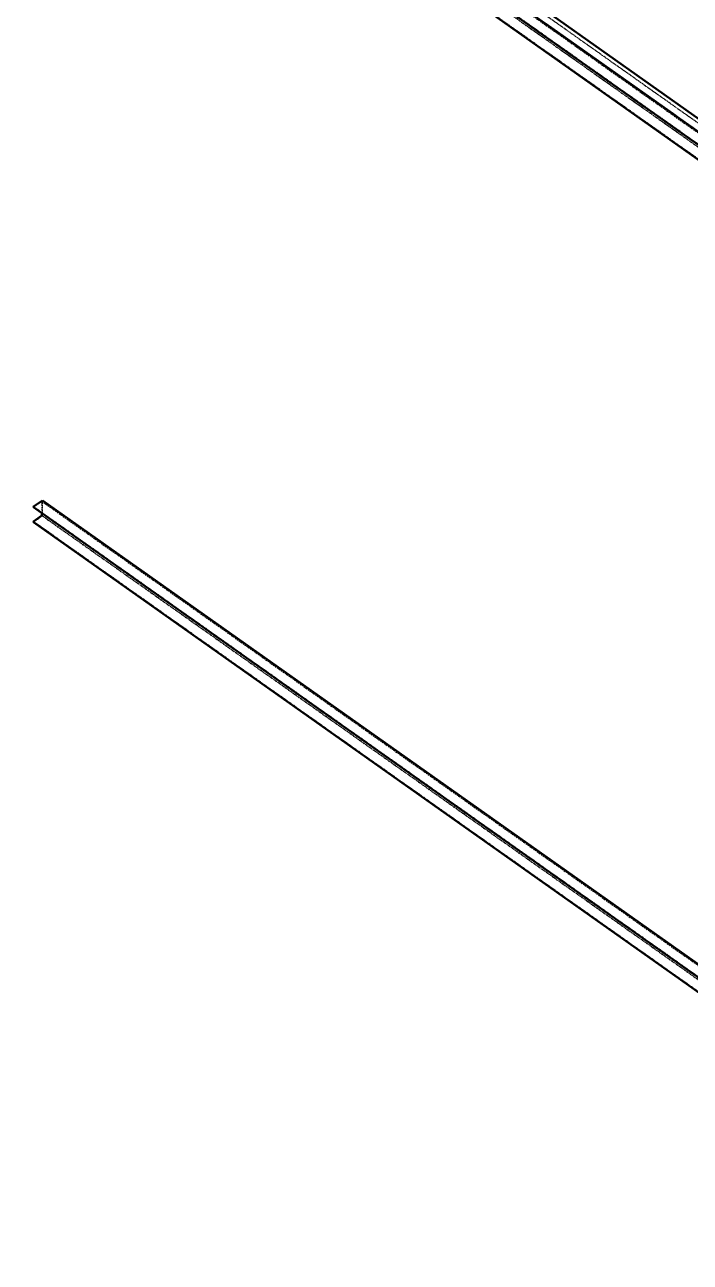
# Model space of a CAD drawing. Header units: millimetres. Extents: x 1091 to 14628, y 360 to 10440.
# Drawn here: x 1288 to 2886, y 1004 to 3976 of the extents above; entities that cross this region are included whole.
import ezdxf

# ---------------------------------------------------------------- set-up
doc = ezdxf.new("R2010")
doc.units = ezdxf.units.MM
doc.linetypes.add('Hidden', pattern=[15, 5, -3, 5, -2])
for name, color, linetype, lineweight in [('Default', 7, 'Continuous', 50), ('Edges', 7, 'Hidden', 15), ('HiddenEdges', 2, 'Hidden', 15), ('HiddenSilhouettes', 2, 'Hidden', 15), ('Silhouettes', 7, 'Continuous', 50)]:
    doc.layers.add(name, color=color, linetype=linetype, lineweight=lineweight)

# ---------------------------------------------------------------- blocks, each defined once
blk = doc.blocks.new('Isometric')
at = {"layer": 'Edges'}
for points in [[(-2778.9, 1782.6), (35.4, -207.4)], [(-2778.9, 1735.3), (35.4, -254.7)], [(-1110.2, 669.5), (-304.1, 99.5)], [(-2750.6, -903.1), (601, -3273.1)], [(-2750.6, -950.5), (601, -3320.5)], [(-2724.5, -932), (601, -3283.5)]]:
    blk.add_lwpolyline(points, dxfattribs=at)
blk.add_polyline3d([(-2726.6, 1735.3, 0), (35.4, -217.7, 0)], dxfattribs=at)
at = {"layer": 'HiddenEdges'}
for points in [[(-2722.4, 1733.1), (35.4, -216.9)], [(-1108.5, 668.7), (-304.1, 99.9)], [(-1108.5, 642.6), (-304.1, 73.8)], [(-2722.4, -932.6), (-2722.4, -883.1)], [(-2722.4, -932.6), (601, -3282.6)]]:
    blk.add_lwpolyline(points, dxfattribs=at)
for points in [[(-1088.9, 668.7, 0), (-304.1, 113.7, 0)], [(-2750.6, -905.3, 0), (-2724.5, -886.8, 0)], [(-2750.6, -952.6, 0), (-2722.4, -932.6, 0)]]:
    blk.add_polyline3d(points, dxfattribs=at)
at = {"layer": 'HiddenSilhouettes'}
for points in [[(-2726.6, 1780.5), (35.4, -172.5)], [(-2724.5, -886.8), (601, -3238.3)]]:
    blk.add_lwpolyline(points, dxfattribs=at)
blk.add_polyline3d([(-2724.5, -923.8, 0), (-2724.5, -886.8, 0)], dxfattribs=at)
at = {"layer": 'Silhouettes'}
for points in [[(-2778.9, 1780.5), (35.4, -209.5)], [(-2722.4, 1782.6), (35.4, -167.4)], [(-2778.9, 1733.1), (35.4, -256.9)], [(-1110.2, 642.6), (-694.7, 348.9)], [(-1088.9, 669.5), (-304.1, 114.5)], [(-2750.6, -903.1), (-2722.4, -883.1)], [(-2750.6, -905.3), (-2750.6, -903.1)], [(-2750.6, -905.3), (601, -3275.3)], [(-2722.4, -883.1), (8.5, -2814.1)], [(-2750.6, -952.6), (-2750.6, -950.5)]]:
    blk.add_lwpolyline(points, dxfattribs=at)
for points in [[(-2750.6, -950.5, 0), (-2724.5, -932, 0)], [(-2724.5, -932, 0), (-2724.5, -923.8, 0)], [(-2750.6, -952.6, 0), (601, -3322.6, 0)]]:
    blk.add_polyline3d(points, dxfattribs=at)

msp = doc.modelspace()

# ---------------------------------------------------------------- block references
at = {"layer": 'Default', "xscale": 0.75, "yscale": 0.75, "zscale": 0.75}
msp.add_blockref('Isometric', (3372, 3496), dxfattribs=at)

doc.saveas('drawing.dxf')
